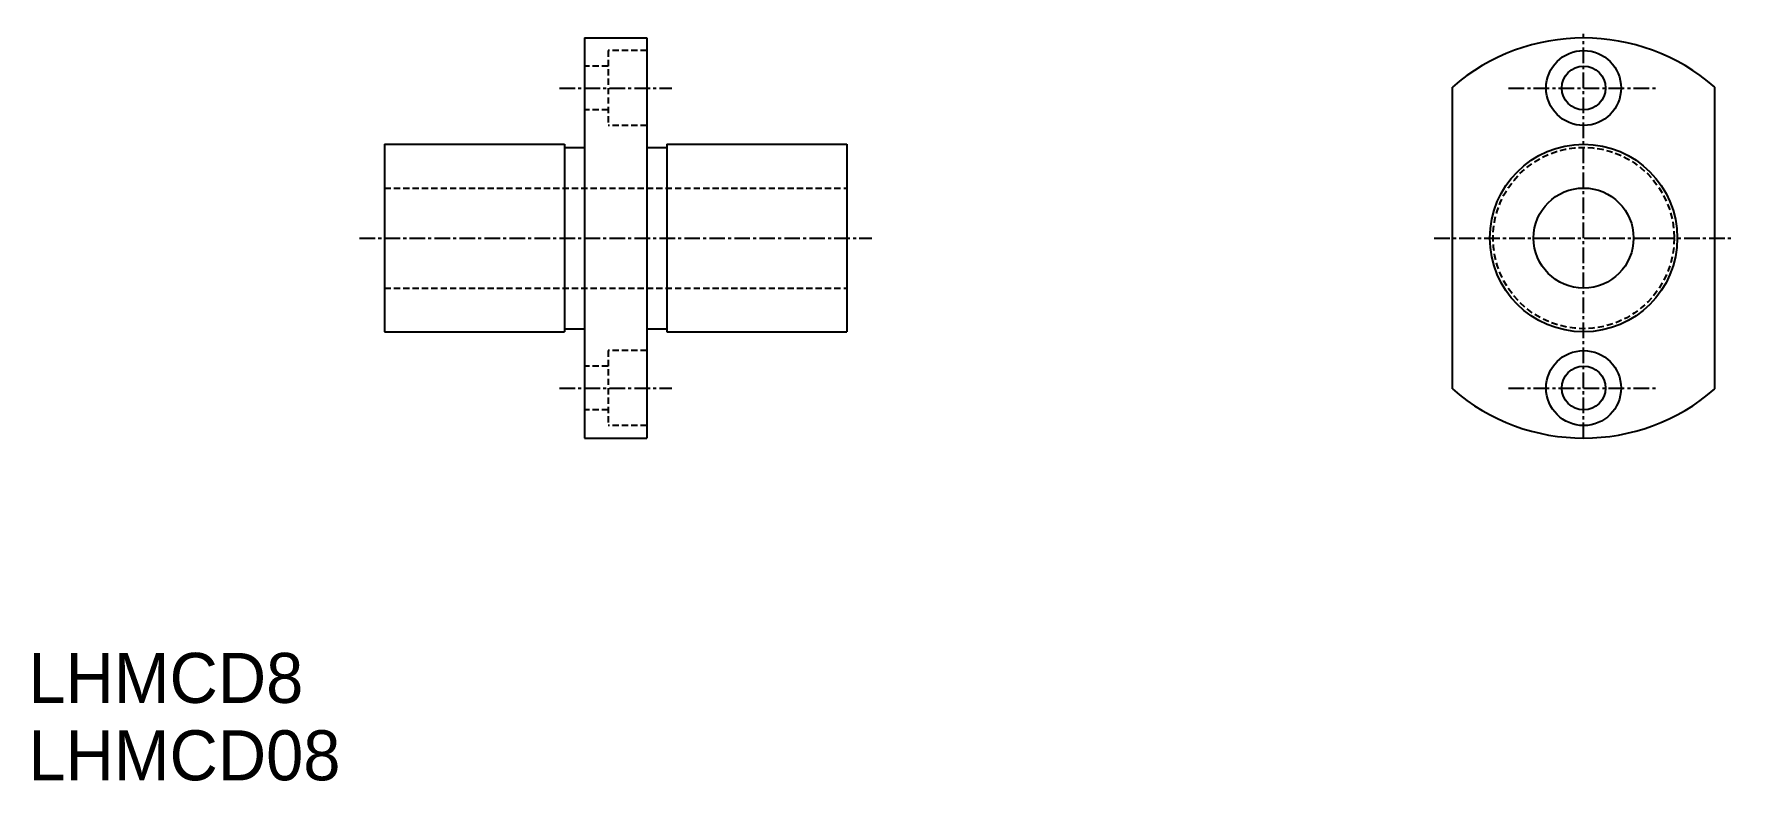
# Model space of a CAD drawing. Extents: x 194 to 330, y 105 to 164.
import ezdxf

# ---------------------------------------------------------------- set-up
doc = ezdxf.new("R2010")
doc.units = 0
doc.linetypes.add('CENTER', pattern=[2, 1.25, -0.25, 0.25, -0.25])
doc.linetypes.add('DASHED', pattern=[0.75, 0.5, -0.25])
doc.layers.get('0').update_dxf_attribs({"linetype": 'CONTINUOUS'})
doc.layers.add('CENTER', color=1, linetype='CENTER')

msp = doc.modelspace()

# ---------------------------------------------------------------- linework, layer by layer
at = {"color": 7, "linetype": 'CONTINUOUS'}
for p, q in [((238.11, 163.96), (243.11, 163.96)), ((238.11, 163.96), (238.11, 131.96)), ((243.11, 163.96), (243.11, 131.96)), ((307.57, 135.89), (307.57, 160.03)), ((328.57, 135.89), (328.57, 160.03)), ((222.11, 155.46), (236.51, 155.46)), ((222.11, 155.46), (222.11, 140.46)), ((236.51, 155.46), (236.51, 140.46)), ((236.51, 155.21), (238.11, 155.21)), ((243.11, 155.21), (244.71, 155.21)), ((244.71, 155.46), (259.11, 155.46)), ((244.71, 155.46), (244.71, 140.46)), ((259.11, 155.46), (259.11, 140.46)), ((222.11, 140.46), (236.51, 140.46)), ((236.51, 140.71), (238.11, 140.71)), ((243.11, 140.71), (244.71, 140.71)), ((244.71, 140.46), (259.11, 140.46)), ((238.11, 131.96), (243.11, 131.96))]:
    msp.add_line(p, q, dxfattribs=at)
at = {"color": 3, "linetype": 'DASHED'}
for p, q in [((243.11, 162.96), (240.01, 162.96)), ((240.01, 162.96), (240.01, 156.96)), ((240.01, 161.71), (238.11, 161.71)), ((240.01, 158.21), (238.11, 158.21)), ((243.11, 156.96), (240.01, 156.96)), ((222.11, 151.96), (259.11, 151.96)), ((222.11, 143.96), (259.11, 143.96)), ((243.11, 138.96), (240.01, 138.96)), ((240.01, 138.96), (240.01, 132.96)), ((240.01, 137.71), (238.11, 137.71)), ((240.01, 134.21), (238.11, 134.21)), ((243.11, 132.96), (240.01, 132.96))]:
    msp.add_line(p, q, dxfattribs=at)
at = {"color": 7, "linetype": 'CONTINUOUS'}
for centre, radius in [((318.07, 159.96), 3), ((318.07, 159.96), 1.75), ((318.07, 147.96), 7.5), ((318.07, 147.96), 4), ((318.07, 135.96), 3), ((318.07, 135.96), 1.75)]:
    msp.add_circle(centre, radius, dxfattribs=at)
at = {"color": 3, "linetype": 'DASHED'}
msp.add_circle((318.07, 147.96), 7.25, dxfattribs=at)
at = {"color": 7, "linetype": 'CONTINUOUS'}
for start, end in [(48.9855, 131.0145), (228.9855, 311.0145)]:
    msp.add_arc((318.07, 147.96), 16, start, end, dxfattribs=at)
at = {"layer": 'CENTER', "color": 1, "linetype": 'CENTER'}
for p, q in [((318.07, 131.96), (318.07, 164.28)), ((236.11, 159.96), (245.11, 159.96)), ((312.07, 159.96), (324.07, 159.96)), ((220.11, 147.96), (261.11, 147.96)), ((306.11, 147.96), (330.03, 147.96)), ((236.11, 135.96), (245.11, 135.96)), ((312.07, 135.96), (324.07, 135.96))]:
    msp.add_line(p, q, dxfattribs=at)

# ---------------------------------------------------------------- texts
at = {"color": 7, "linetype": 'CONTINUOUS'}
for s, p in [('LHMCD8', (193.62, 110.78)), ('LHMCD08', (193.62, 104.59))]:
    msp.add_text(s, height=4, dxfattribs=at).set_placement(p)

doc.saveas('drawing.dxf')
